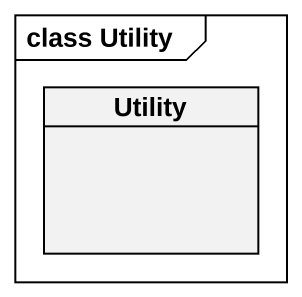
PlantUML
@startuml
mainframe class Utility
hide circle
hide empty members
class Utility
@enduml
